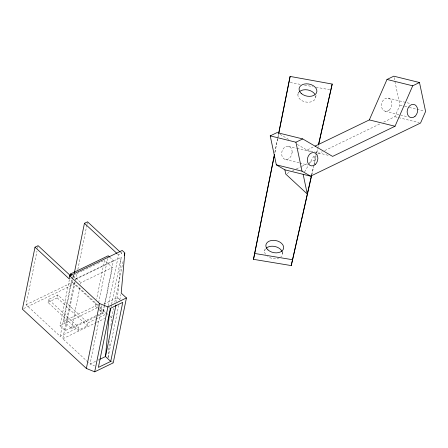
<?xml version="1.0" encoding="UTF-8"?>
<svg xmlns="http://www.w3.org/2000/svg" width="448" height="448" viewBox="0 0 448 448"><rect width="100%" height="100%" fill="white"/><g stroke="black" fill="none" stroke-linecap="round" stroke-linejoin="round"><path stroke-width="0.34" stroke-dasharray="2.24 1.68" d="M107.99 358.008L109.491 341.376M110.93 325.438L111.619 317.817L113.568 308.246M75.426 279.401L121.139 257.32L117.51 297.511L116.682 301.582M274.91 152.298L277.934 137.2M278.068 136.517L278.617 133.767M274.87 152.594L277.62 138.869M277.754 138.18L278.578 134.064M48.558 299.426L47.958 302.366L78.103 330.31L87.371 325.83L87.97 322.89L57.826 294.952L48.558 299.426L78.702 327.37L60.166 336.325L26.085 304.735L36.994 251.121M37.548 248.405L38.102 245.689M47.958 302.366L57.226 297.892L57.826 294.952M96.018 315.711L65.234 330.585L59.993 325.724L69.412 279.423M60.166 336.325L72.038 277.956M95.491 317.01L71.546 328.58L63.678 321.289L72.173 279.535M72.313 278.852L73.007 275.425L81.833 271.163M26.085 304.735L72.43 282.352L72.845 280.314M73.394 277.603L73.948 274.887M88.032 362.152L62.787 338.755L74.665 280.386M65.234 330.585L75.068 282.24M75.611 280.392L77 273.582M77.829 269.494L86.839 225.215M86.979 224.538L87.534 221.81M71.546 328.58L80.041 286.821M80.595 284.082L80.875 282.716L112.386 267.495L104.524 260.204L96.583 299.225M78.103 330.31L78.702 327.37M63.678 321.289L95.189 306.068L96.029 301.963M59.993 325.724L97.681 307.518L98.515 303.43M98.65 302.747L107.654 258.496M101.926 305.654L90.048 364.022L94.539 365.837M96.645 315.409L102.922 312.374L113.45 260.63L110.118 257.538M98.011 315.795L103.057 313.359L104.446 306.51M104.586 305.827L112.386 267.495M108.164 305.794L118.518 254.89L121.61 253.4L121.85 252.224M111.059 306.863L111.474 304.83M111.614 304.153L121.139 257.32M114.817 302.098L123.161 261.089M108.125 357.325L118.698 305.385M119.806 299.914L120.921 294.448M264.673 251.02L265.339 247.755M297.909 94.517L298.435 91.907M282.442 253.938L282.974 251.322M315.672 97.434L316.075 95.474M311.618 174.95L313.471 166.774M314.087 164.046L315.935 155.887M316.546 153.177L317.464 149.111M311.735 175.039L313.734 166.191M313.891 165.508L316.047 155.977M316.82 152.572L317.587 149.167M317.744 148.49L318.36 145.768M383.589 122.136L394.856 116.693L399.907 105.134L393.803 76.177M304.562 171.931L308.454 165.318M308.806 164.713L314.115 155.697L317.246 154.185M297.349 144.469L306.914 150.058L313.779 146.742M317.873 153.882L322.252 151.766M324.755 150.556L380.458 123.648M82.466 270.861L96.958 263.855M97.591 263.553L103.264 260.814M287.011 173.482L290.125 171.976M292.611 170.778L293.86 170.173M296.346 168.974L301.325 166.566M301.946 166.264L306.925 163.862M309.411 162.658L315.011 159.953L314.115 155.697M69.087 278.768L70.325 278.169M113.45 260.63L75.762 278.841L72.901 276.186M23.649 308.566L74.922 283.797L97.86 305.06M103.919 304.08L117.51 297.511L121.324 301.045M87.97 322.89L95.385 319.312M96.001 319.01L105.269 314.535M62.787 338.755L95.978 322.722M96.606 322.42L104.742 318.483M95.609 361.334L90.048 364.022L88.536 362.617M98.084 360.142L99.316 359.542M290.27 82.55L301.129 84.521M304.522 85.137L312.67 86.615M316.064 87.231L329.633 89.695M388.119 98.073L410.435 103.578M399.907 105.134L403.962 106.137M404.639 106.305L408.699 107.307M409.371 107.475L424.25 111.143M385.291 111.283L407.602 116.788M394.856 116.693L419.194 122.702M306.914 150.058L329.224 155.568M288.333 146.278L296.447 148.277M297.125 148.445L311.321 151.95M285.499 159.488L299.023 162.826M299.701 162.988L307.815 164.993M108.472 307.563L110.393 308.342M280.011 134.338L288.982 139.58M120.59 252.454L121.61 253.4M117.505 253.949L118.518 254.89M73.007 275.425L80.875 282.716M99.898 306.947L106.014 312.62M106.523 313.09L108.052 314.507M110.09 316.4L111.619 317.817M72.43 282.352L97.86 305.922M99.893 307.81L105.997 313.466M97.681 307.518L102.922 312.374M95.189 306.068L98.633 309.254M99.126 309.714L103.057 313.359M57.226 297.892L87.371 325.83M111.322 361.099L112.756 362.426M282.33 252.308A9.01 6.132 11.5 0 1 280.89 256.794M279.328 257.824A9.01 6.132 11.5 0 1 267.574 256.43M265.502 254.268A9.01 6.132 11.5 0 1 265.166 249.491M315.56 95.805A9.01 6.132 11.5 0 1 305.29 101.926A9.01 6.132 11.5 0 1 299.046 92.075M292.18 152.107L291.446 155.529L289.498 158.239A6.759 5.158 -76.1 0 1 281.954 155.876A6.759 5.158 -76.1 0 1 286.059 146.485A6.759 5.158 -76.1 0 1 292.18 152.107M389.29 110.034A6.759 5.158 -76.1 0 0 389.385 98.549A6.759 5.158 -76.1 0 0 381.444 105.448A6.759 5.158 -76.1 0 0 389.29 110.034"/><path stroke-width="0.67" d="M311.578 175.717L291.239 265.58L253.495 259.342L274.361 155.042M278.757 133.084L290.114 76.423L332.192 84.062L318.668 144.407M253.495 259.342L274.462 154.65M278.718 133.381L290.114 76.423M35.011 247.184L22.4 309.17L86.363 368.452L94.696 371.823L113.232 362.869L126.442 297.937L121.195 293.082L124.83 252.885L122.209 250.46L69.686 275.828L69.087 278.768L35.011 247.184L38.102 245.689L70.655 275.862M70.101 276.024L70.521 273.98L108.209 255.774L109.637 257.096M74.362 272.849L84.442 223.306L87.534 221.81L120.086 251.983M86.363 368.452L99.574 303.526L69.686 275.828M94.696 371.823L107.906 306.891L126.442 297.937M110.785 308.224L109.127 316.366L105.498 356.558L110.74 361.418L98.381 367.388L110.393 308.342L122.752 302.372L110.74 361.418M124.275 255.623L124.69 253.574M115.993 304.976L105.498 356.558L99.938 359.246M291.239 265.58L311.466 175.633M318.388 145.046L332.192 84.062M315.028 146.138L369.326 119.913L387.005 79.464L393.803 76.177L419.496 82.522L425.6 111.479L420.549 123.038L310.565 176.165L284.872 169.826L276.332 164.83L270.228 135.873L277.026 132.591L302.719 138.93L332.606 156.402L395.018 126.252L412.698 85.803L419.496 82.522M270.228 135.873L295.921 142.218L302.719 138.93M254.688 253.462L292.438 259.7M387.005 79.464L412.698 85.803M369.326 119.913L395.018 126.252M276.332 164.83L302.025 171.175L310.565 176.165M99.574 303.526L107.906 306.891M84.442 223.306L116.995 253.478M70.521 273.98L71.949 275.307M303.145 174.334L307.3 194.034L285.768 174.082L284.872 169.826M295.921 142.218L302.025 171.175M266.23 248.164A9.01 6.132 11.5 0 1 275.061 246.529A9.01 6.132 11.5 0 1 282.156 251.765M299.46 91.666A9.01 6.132 11.5 0 1 314.849 94.192M315.19 164.578A6.759 5.158 -76.1 0 0 315.291 153.093A6.759 5.158 -76.1 0 0 307.345 159.998A6.759 5.158 -76.1 0 0 315.19 164.578M414.982 116.374A6.759 5.158 -76.1 0 0 415.078 104.888A6.759 5.158 -76.1 0 0 407.137 111.793A6.759 5.158 -76.1 0 0 414.982 116.374M301.19 93.38A9.01 6.132 11.5 0 0 316.378 93.083A9.01 6.132 11.5 0 0 306.393 83.826A9.01 6.132 11.5 0 0 301.19 93.38M267.96 249.883A9.01 6.132 11.5 0 0 283.147 249.586A9.01 6.132 11.5 0 0 273.157 240.33A9.01 6.132 11.5 0 0 267.96 249.883"/></g></svg>
